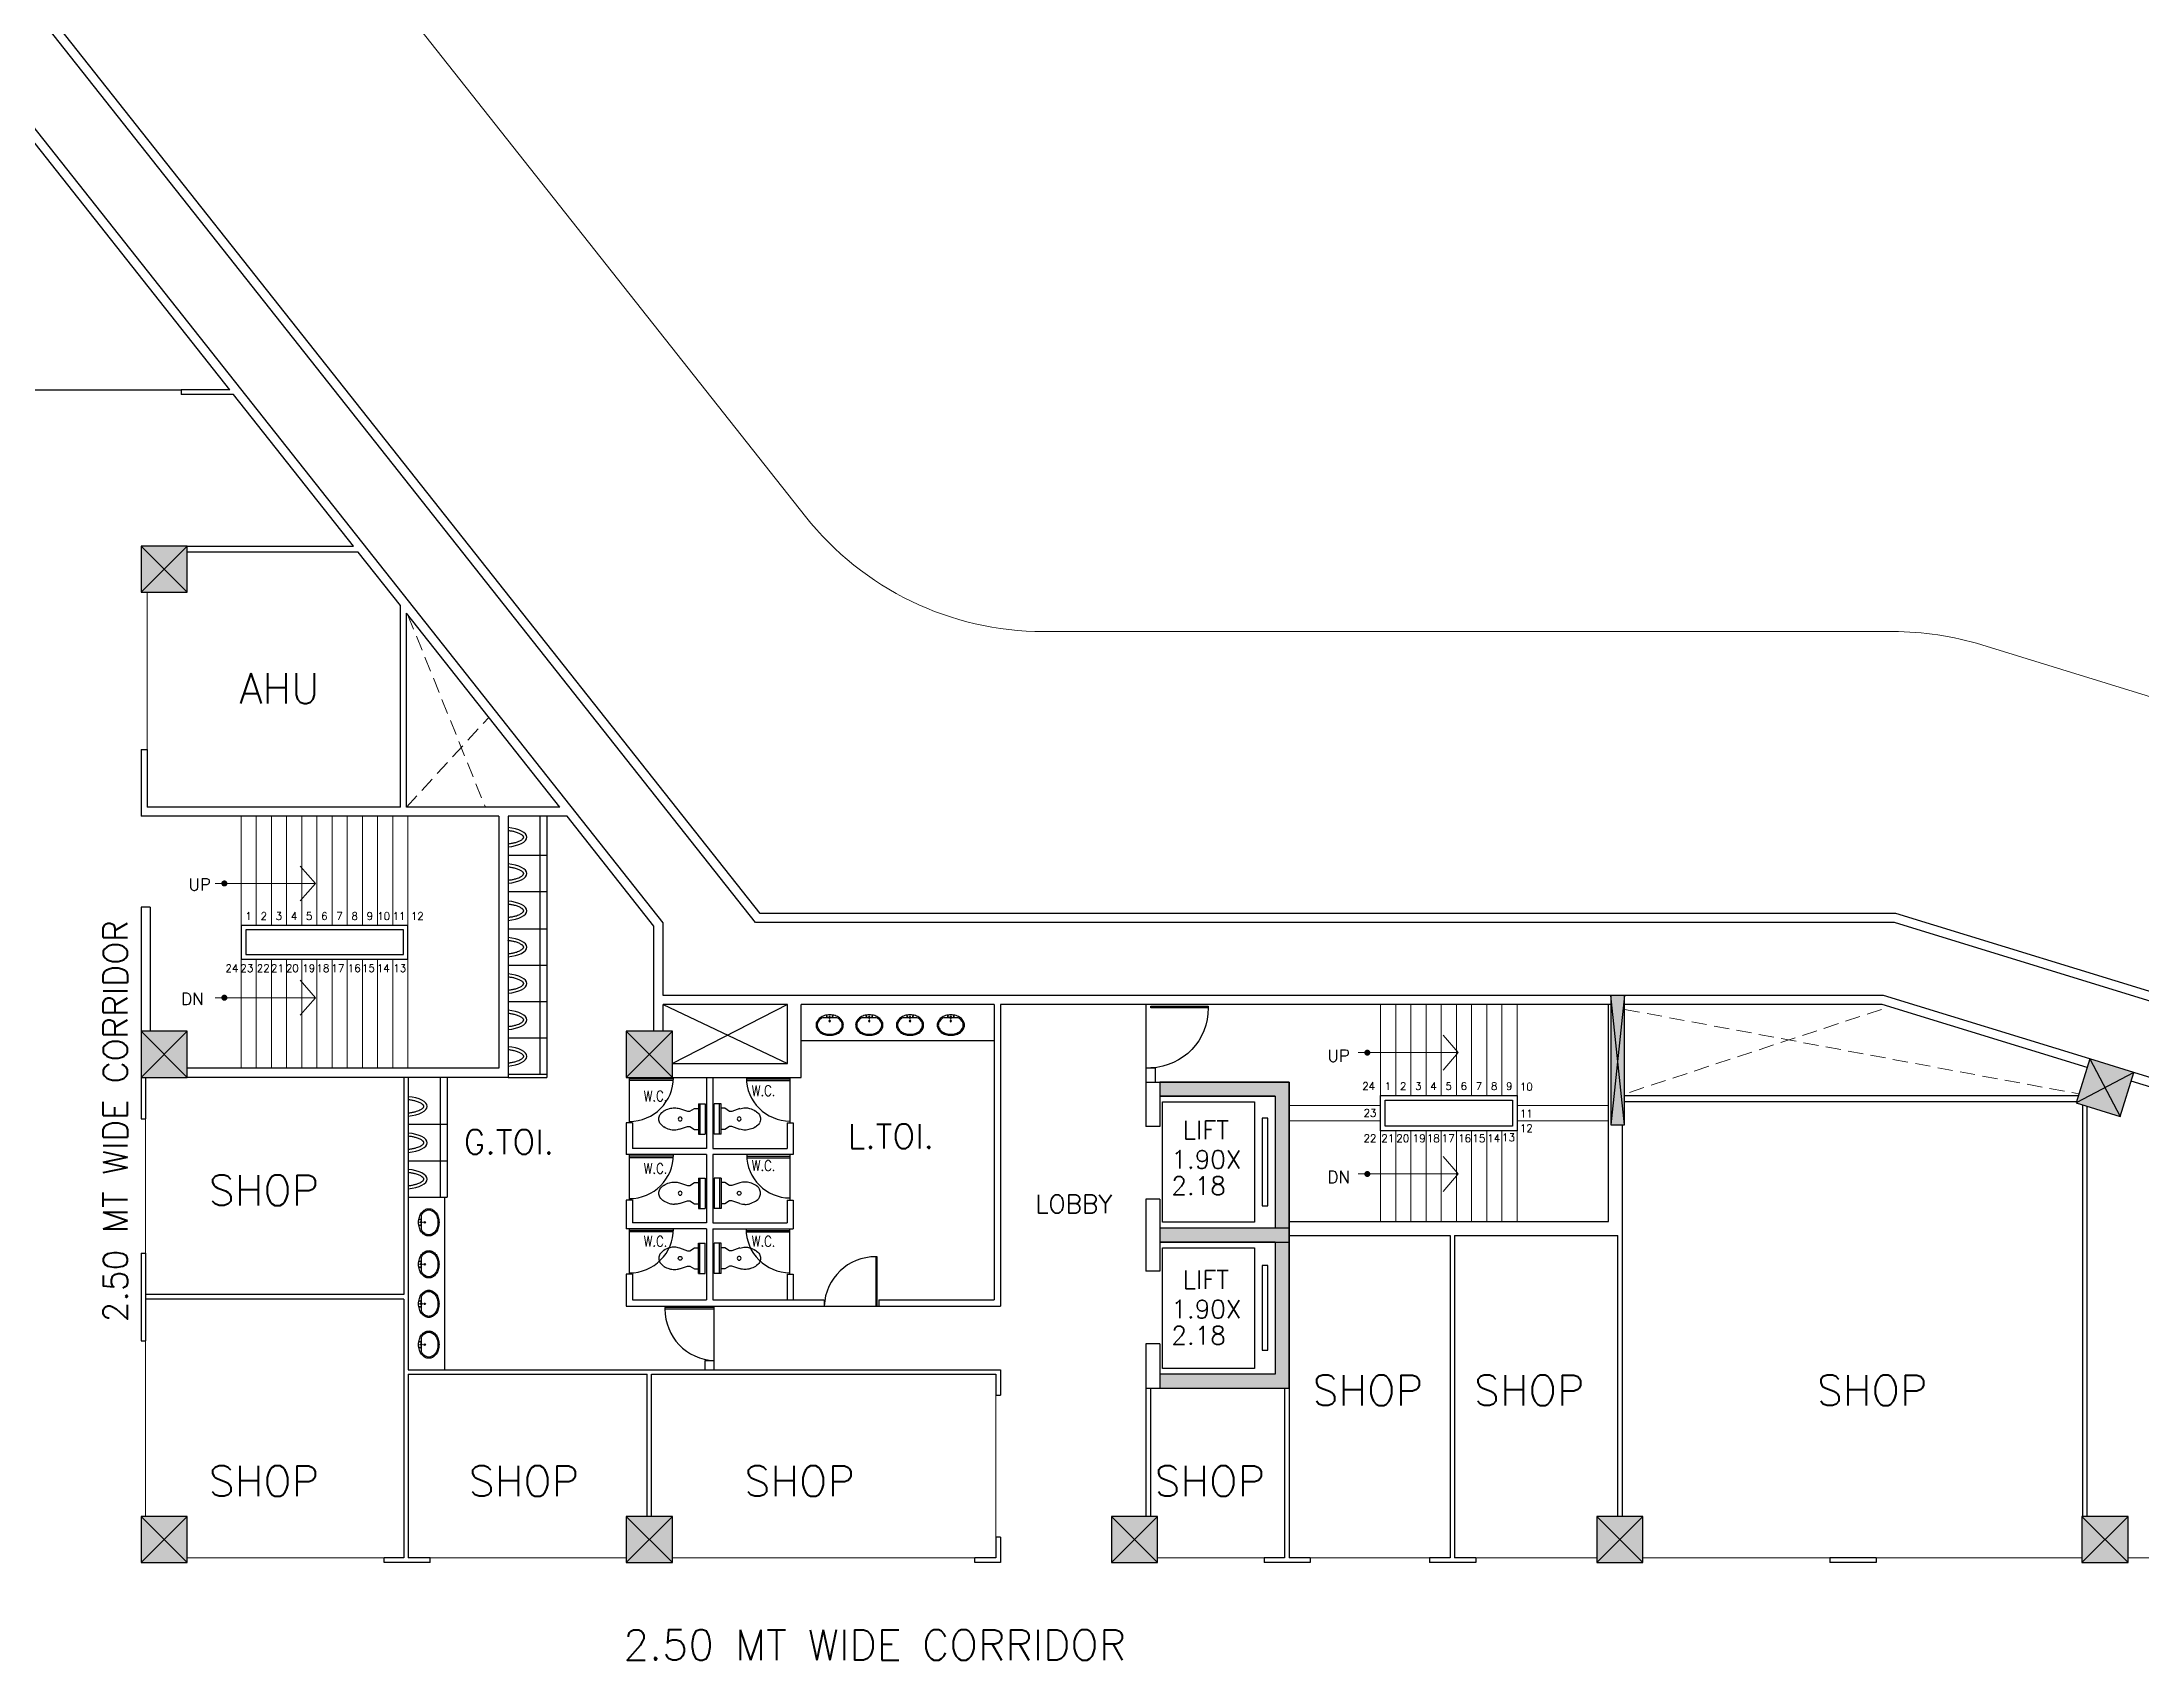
# Model space of a CAD drawing. Extents: x -14054 to 906348, y -36965 to 188562.
# Drawn here: x 231380 to 266002, y 99022 to 125700 of the extents above; entities that cross this region are included whole.
import ezdxf

# ---------------------------------------------------------------- set-up
doc = ezdxf.new("R2010")
doc.units = 0
doc.header["$LTSCALE"] = 1000
doc.header["$MEASUREMENT"] = 0
doc.linetypes.add('HIDDEN', pattern=[0.375, 0.25, -0.125])
doc.layers.get('0').update_dxf_attribs({"linetype": 'CONTINUOUS'})
for name, color, linetype in [('COL', 5, 'CONTINUOUS'), ('COL-TX', 6, 'CONTINUOUS'), ('DOOR', 6, 'CONTINUOUS'), ('FUR', 1, 'CONTINUOUS'), ('PLUMP', 7, 'CONTINUOUS'), ('SOLID', 252, 'CONTINUOUS')]:
    doc.layers.add(name, color=color, linetype=linetype)
for name, color, linetype, lineweight in [('HIDDEN', 7, 'HIDDEN', 15), ('STAIR', 4, 'CONTINUOUS', 15), ('TEXT', 3, 'CONTINUOUS', 15), ('WALL', 2, 'CONTINUOUS', 30), ('WIN', 6, 'CONTINUOUS', 9)]:
    doc.layers.add(name, color=color, linetype=linetype, lineweight=lineweight)
doc.styles.add('ROMAN', font='ROMANS')
doc.styles.add('ROMANS', font='ROMANS.shx', dxfattribs={"height": 350})

# ---------------------------------------------------------------- blocks, each defined once
blk = doc.blocks.new('ORISA')
for p, q in [((-129.6, -55), (-129.6, -75)), ((-125.1, -55), (-129.6, -55)), ((-126.1, -55), (-126.1, -75)), ((-125.1, -55), (-125.1, -75)), ((-122.6, -58), (-125.1, -58)), ((-119.5, -59.9), (-122.6, -58)), ((-117.9, -59.9), (-119.5, -59.9)), ((-112.7, -58.1), (-117.9, -59.9)), ((-125.1, -75), (-129.6, -75)), ((-122.6, -72), (-125.1, -72)), ((-119.5, -70), (-122.6, -72)), ((-117.9, -70), (-119.5, -70)), ((-112.7, -71.8), (-117.9, -70))]:
    blk.add_line(p, q)
blk.add_circle((-113.1, -65), 1.27)
for centre, radius, start, end in [((-109.3, -68.1), 10.5, 90.0145, 108.8498), ((-109.3, -68.1), 10.5, 71.1791, 90.0145), ((-109.4, -70.9), 13.2, 58.2306, 75.0518), ((-108.8, -68.9), 11.3, 36.0755, 55.3785), ((-108.8, -61), 11.3, 304.6504, 323.9534), ((-105, -65), 5.93, 0.0145, 26.7156), ((-105, -65), 5.93, 333.3133, 0.0145), ((-109.3, -61.8), 10.5, 251.1791, 270.0145), ((-108.8, -64.3), 8.05, 266.239, 288.8498), ((-109.9, -58.4), 14, 285.2592, 302.3683)]:
    blk.add_arc(centre, radius, start, end)
blk = doc.blocks.new('BASIN')
at = {"layer": 'FUR'}
for p, q in [((4.8, 0.1), (6.8, 0.4)), ((4.8, -0.3), (4.8, 0.1)), ((5.6, 6.3), (5.6, 0.2)), ((6.8, 0.4), (6.8, -0.6)), ((4.8, -0.3), (6.8, -0.6)), ((5.6, -0.4), (5.6, -6.5))]:
    blk.add_line(p, q, dxfattribs=at)
blk.add_lwpolyline([(-9.9, -0.1, -0.075445), (-9.2, 4.7, -0.085783), (-7.3, 8.4, -0.10607), (-4.2, 11.1, -0.126822), (-0.9, 11.9, -0.126822), (2.4, 11.1, -0.10607), (5.4, 8.4, -0.085783), (7.4, 4.7, -0.075445), (8.1, -0.1, -0.075445), (7.4, -4.8, -0.085783), (5.4, -8.6, -0.10607), (2.4, -11.2, -0.126822), (-0.9, -12.1, -0.126822), (-4.2, -11.2, -0.10607), (-7.3, -8.6, -0.085783), (-9.2, -4.8, -0.075445)], format="xyb", close=True, dxfattribs=at)
for points in [[(-8.9, -0.1, -0.075445), (-8.3, 4.4, -0.085783), (-6.5, 7.8, -0.10607), (-3.7, 10.2, -0.126822), (-0.9, 10.9, -0.126822), (1.9, 10.2, -0.10607), (4.6, 7.8, -0.038366), (5.6, 6.3, -0.075445)], [(5.6, -6.5, -0.038366), (4.6, -8, -0.10607), (1.9, -10.3, -0.126822), (-0.9, -11.1, -0.126822), (-3.7, -10.3, -0.10607), (-6.5, -8, -0.085783), (-8.3, -4.5, -0.075445), (-8.9, -0.1, -0.075445)]]:
    blk.add_lwpolyline(points, format="xyb", dxfattribs=at)
for centre, radius in [((2.7, -0.1), 0.65), ((6.9, 2.5), 0.399), ((6.9, 2.5), 0.332), ((6.9, -2.6), 0.399), ((6.9, -2.6), 0.348)]:
    blk.add_circle(centre, radius, dxfattribs=at)
blk = doc.blocks.new('*U46')
at = {"layer": 'SOLID'}
for points in [[(233012.76, 116629.38), (233772.76, 116629.38), (233772.76, 117389.38), (233012.76, 117389.38)], [(257242.76, 107844.89), (257472.76, 107844.89), (257472.76, 109979.89), (257242.76, 109979.89)], [(233012.76, 108629.38), (233772.76, 108629.38), (233772.76, 109389.38), (233012.76, 109389.38)], [(241012.76, 108629.38), (241772.76, 108629.38), (241772.76, 109389.38), (241012.76, 109389.38)], [(264917.79, 108207.57), (265644.17, 107984.02), (265867.72, 108710.4), (265141.34, 108933.95)], [(251939.76, 108549.89), (249809.76, 108549.89), (249809.76, 108319.89), (251709.76, 108319.89), (251709.76, 106142.39), (249809.76, 106142.39), (249809.76, 105912.39), (251939.76, 105912.39)], [(251939.76, 106142.39), (249809.76, 106142.39), (249809.76, 105912.39), (251709.76, 105912.39), (251709.76, 103734.89), (249809.76, 103734.89), (249809.76, 103504.89), (251939.76, 103504.89)], [(233012.76, 100629.38), (233772.76, 100629.38), (233772.76, 101389.38), (233012.76, 101389.38)], [(241012.76, 100629.38), (241772.76, 100629.38), (241772.76, 101389.38), (241012.76, 101389.38)], [(249012.76, 100629.38), (249772.76, 100629.38), (249772.76, 101389.38), (249012.76, 101389.38)], [(257012.76, 100629.38), (257772.76, 100629.38), (257772.76, 101389.38), (257012.76, 101389.38)], [(265012.76, 100629.38), (265772.76, 100629.38), (265772.76, 101389.38), (265012.76, 101389.38)]]:
    blk.add_hatch(color=256, dxfattribs=at).paths.add_polyline_path(points)
at = {"layer": 'COL', "color": 7}
for p, q in [((233772.76, 117389.38), (233012.76, 116629.38)), ((233012.76, 117389.38), (233772.76, 116629.38)), ((257472.76, 107844.89), (257242.76, 109979.89)), ((257472.76, 109979.89), (257242.76, 107844.89)), ((233772.76, 109389.38), (233012.76, 108629.38)), ((233012.76, 109389.38), (233772.76, 108629.38)), ((241772.76, 109389.38), (241012.76, 108629.38)), ((241012.76, 109389.38), (241772.76, 108629.38)), ((265141.34, 108933.95), (265644.17, 107984.02)), ((265867.72, 108710.4), (264917.79, 108207.57)), ((233772.76, 101389.38), (233012.76, 100629.38)), ((233012.76, 101389.38), (233772.76, 100629.38)), ((241772.76, 101389.38), (241012.76, 100629.38)), ((241012.76, 101389.38), (241772.76, 100629.38)), ((249772.76, 101389.38), (249012.76, 100629.38)), ((249012.76, 101389.38), (249772.76, 100629.38)), ((257772.76, 101389.38), (257012.76, 100629.38)), ((257012.76, 101389.38), (257772.76, 100629.38)), ((265772.76, 101389.38), (265012.76, 100629.38)), ((265012.76, 101389.38), (265772.76, 100629.38))]:
    blk.add_line(p, q, dxfattribs=at)
at = {"layer": 'COL'}
for points in [[(233012.76, 116629.38), (233772.76, 116629.38), (233772.76, 117389.38), (233012.76, 117389.38)], [(257242.76, 107844.89), (257472.76, 107844.89), (257472.76, 109979.89), (257242.76, 109979.89)], [(233012.76, 108629.38), (233772.76, 108629.38), (233772.76, 109389.38), (233012.76, 109389.38)], [(241012.76, 108629.38), (241772.76, 108629.38), (241772.76, 109389.38), (241012.76, 109389.38)], [(264917.79, 108207.57), (265644.17, 107984.02), (265867.72, 108710.4), (265141.34, 108933.95)], [(251939.76, 108549.89), (249809.76, 108549.89), (249809.76, 108319.89), (251709.76, 108319.89), (251709.76, 106142.39), (249809.76, 106142.39), (249809.76, 105912.39), (251939.76, 105912.39)], [(251939.76, 106142.39), (249809.76, 106142.39), (249809.76, 105912.39), (251709.76, 105912.39), (251709.76, 103734.89), (249809.76, 103734.89), (249809.76, 103504.89), (251939.76, 103504.89)], [(233012.76, 100629.38), (233772.76, 100629.38), (233772.76, 101389.38), (233012.76, 101389.38)], [(241012.76, 100629.38), (241772.76, 100629.38), (241772.76, 101389.38), (241012.76, 101389.38)], [(249012.76, 100629.38), (249772.76, 100629.38), (249772.76, 101389.38), (249012.76, 101389.38)], [(257012.76, 100629.38), (257772.76, 100629.38), (257772.76, 101389.38), (257012.76, 101389.38)], [(265012.76, 100629.38), (265772.76, 100629.38), (265772.76, 101389.38), (265012.76, 101389.38)]]:
    blk.add_lwpolyline(points, close=True, dxfattribs=at)
at = {"layer": 'COL-TX'}
for p, q in [((239592.58, 108679.38), (239592.58, 112934.38)), ((239704.73, 112934.38), (239704.73, 108679.38)), ((237947.58, 106654.88), (237947.58, 108629.38)), ((238059.73, 108629.38), (238059.73, 106654.88))]:
    blk.add_line(p, q, dxfattribs=at)
for centre in [(238967.9, 112588.18), (238967.9, 111988.18), (238967.9, 111375.45), (238967.9, 110775.45), (238967.9, 110175.45), (238967.9, 109575.45), (238967.9, 108975.45), (237322.9, 108150.95), (237322.9, 107550.95), (237322.9, 106950.95)]:
    blk.add_ellipse(centre, major_axis=(-405.29, 0), ratio=0.4052305, start_param=1.80705951, end_param=4.47612579, dxfattribs=at)
for points in [[(239062.76, 112480.27), (239072.48, 112481.28), (239082.08, 112482.43), (239111.61, 112486.51), (239131.02, 112489.95), (239167.88, 112498.02), (239185.33, 112502.64), (239214.9, 112511.98), (239227.43, 112516.54), (239250.37, 112526.12), (239260.78, 112531.14), (239277.11, 112540.18), (239283.51, 112544.17), (239294.76, 112552.05), (239299.6, 112555.93), (239306.87, 112562.57), (239309.58, 112565.38), (239314.04, 112570.63), (239315.8, 112573.06), (239318.26, 112577.02), (239319.1, 112578.63), (239320.36, 112581.49), (239320.79, 112582.73), (239321.37, 112584.94), (239321.53, 112585.89), (239321.7, 112587.68), (239321.7, 112588.52), (239321.56, 112590.3), (239321.41, 112591.25), (239320.86, 112593.41), (239320.45, 112594.64), (239319.24, 112597.45), (239318.43, 112599.04), (239316.27, 112602.57), (239314.93, 112604.51), (239311.6, 112608.67), (239309.63, 112610.89), (239305.01, 112615.54), (239302.37, 112617.97), (239296.41, 112622.93), (239293.09, 112625.48), (239283.66, 112632.11), (239277.06, 112636.23), (239262.3, 112644.37), (239254.15, 112648.39), (239236.46, 112656.18), (239226.92, 112659.94), (239206.62, 112667.1), (239195.86, 112670.49), (239167.93, 112678.32), (239150.15, 112682.49), (239112.9, 112689.63), (239093.43, 112692.6), (239069.88, 112695.33), (239066.33, 112695.72), (239062.76, 112696.09)], [(239062.76, 111880.27), (239072.48, 111881.28), (239082.08, 111882.43), (239111.61, 111886.51), (239131.02, 111889.95), (239167.88, 111898.02), (239185.33, 111902.64), (239214.9, 111911.98), (239227.43, 111916.54), (239250.37, 111926.12), (239260.78, 111931.14), (239277.11, 111940.18), (239283.51, 111944.17), (239294.76, 111952.05), (239299.6, 111955.93), (239306.87, 111962.57), (239309.58, 111965.38), (239314.04, 111970.63), (239315.8, 111973.06), (239318.26, 111977.02), (239319.1, 111978.63), (239320.36, 111981.49), (239320.79, 111982.73), (239321.37, 111984.94), (239321.53, 111985.89), (239321.7, 111987.68), (239321.7, 111988.52), (239321.56, 111990.3), (239321.41, 111991.25), (239320.86, 111993.41), (239320.45, 111994.64), (239319.24, 111997.45), (239318.43, 111999.04), (239316.27, 112002.57), (239314.93, 112004.51), (239311.6, 112008.67), (239309.63, 112010.89), (239305.01, 112015.54), (239302.37, 112017.97), (239296.41, 112022.93), (239293.09, 112025.48), (239283.66, 112032.11), (239277.06, 112036.23), (239262.3, 112044.37), (239254.15, 112048.39), (239236.46, 112056.18), (239226.92, 112059.94), (239206.62, 112067.1), (239195.86, 112070.49), (239167.93, 112078.32), (239150.15, 112082.49), (239112.9, 112089.63), (239093.43, 112092.6), (239069.88, 112095.33), (239066.33, 112095.72), (239062.76, 112096.09)], [(239062.76, 111267.54), (239072.48, 111268.55), (239082.08, 111269.71), (239111.61, 111273.78), (239131.02, 111277.22), (239167.88, 111285.29), (239185.33, 111289.91), (239214.9, 111299.25), (239227.43, 111303.81), (239250.37, 111313.39), (239260.78, 111318.41), (239277.11, 111327.45), (239283.51, 111331.44), (239294.76, 111339.32), (239299.6, 111343.2), (239306.87, 111349.84), (239309.58, 111352.66), (239314.04, 111357.91), (239315.8, 111360.33), (239318.26, 111364.29), (239319.1, 111365.9), (239320.36, 111368.76), (239320.79, 111370.01), (239321.37, 111372.21), (239321.53, 111373.16), (239321.7, 111374.96), (239321.7, 111375.8), (239321.56, 111377.57), (239321.41, 111378.52), (239320.86, 111380.69), (239320.45, 111381.91), (239319.24, 111384.73), (239318.43, 111386.31), (239316.27, 111389.84), (239314.93, 111391.78), (239311.6, 111395.94), (239309.63, 111398.17), (239305.01, 111402.81), (239302.37, 111405.24), (239296.41, 111410.2), (239293.09, 111412.75), (239283.66, 111419.38), (239277.06, 111423.5), (239262.3, 111431.64), (239254.15, 111435.66), (239236.46, 111443.45), (239226.92, 111447.21), (239206.62, 111454.37), (239195.86, 111457.76), (239167.93, 111465.59), (239150.15, 111469.76), (239112.9, 111476.9), (239093.43, 111479.88), (239069.88, 111482.6), (239066.33, 111482.99), (239062.76, 111483.36)], [(239062.76, 110667.54), (239072.48, 110668.55), (239082.08, 110669.71), (239111.61, 110673.78), (239131.02, 110677.22), (239167.88, 110685.29), (239185.33, 110689.91), (239214.9, 110699.25), (239227.43, 110703.81), (239250.37, 110713.39), (239260.78, 110718.41), (239277.11, 110727.45), (239283.51, 110731.44), (239294.76, 110739.32), (239299.6, 110743.2), (239306.87, 110749.84), (239309.58, 110752.66), (239314.04, 110757.91), (239315.8, 110760.33), (239318.26, 110764.29), (239319.1, 110765.9), (239320.36, 110768.76), (239320.79, 110770.01), (239321.37, 110772.21), (239321.53, 110773.16), (239321.7, 110774.96), (239321.7, 110775.8), (239321.56, 110777.57), (239321.41, 110778.52), (239320.86, 110780.69), (239320.45, 110781.91), (239319.24, 110784.73), (239318.43, 110786.31), (239316.27, 110789.84), (239314.93, 110791.78), (239311.6, 110795.94), (239309.63, 110798.17), (239305.01, 110802.81), (239302.37, 110805.24), (239296.41, 110810.2), (239293.09, 110812.75), (239283.66, 110819.38), (239277.06, 110823.5), (239262.3, 110831.64), (239254.15, 110835.66), (239236.46, 110843.45), (239226.92, 110847.21), (239206.62, 110854.37), (239195.86, 110857.76), (239167.93, 110865.59), (239150.15, 110869.76), (239112.9, 110876.9), (239093.43, 110879.88), (239069.88, 110882.6), (239066.33, 110882.99), (239062.76, 110883.36)], [(239062.76, 110067.54), (239072.48, 110068.55), (239082.08, 110069.71), (239111.61, 110073.78), (239131.02, 110077.22), (239167.88, 110085.29), (239185.33, 110089.91), (239214.9, 110099.25), (239227.43, 110103.81), (239250.37, 110113.39), (239260.78, 110118.41), (239277.11, 110127.45), (239283.51, 110131.44), (239294.76, 110139.32), (239299.6, 110143.2), (239306.87, 110149.84), (239309.58, 110152.66), (239314.04, 110157.91), (239315.8, 110160.33), (239318.26, 110164.29), (239319.1, 110165.9), (239320.36, 110168.76), (239320.79, 110170.01), (239321.37, 110172.21), (239321.53, 110173.16), (239321.7, 110174.96), (239321.7, 110175.8), (239321.56, 110177.57), (239321.41, 110178.52), (239320.86, 110180.69), (239320.45, 110181.91), (239319.24, 110184.73), (239318.43, 110186.31), (239316.27, 110189.84), (239314.93, 110191.78), (239311.6, 110195.94), (239309.63, 110198.17), (239305.01, 110202.81), (239302.37, 110205.24), (239296.41, 110210.2), (239293.09, 110212.75), (239283.66, 110219.38), (239277.06, 110223.5), (239262.3, 110231.64), (239254.15, 110235.66), (239236.46, 110243.45), (239226.92, 110247.21), (239206.62, 110254.37), (239195.86, 110257.76), (239167.93, 110265.59), (239150.15, 110269.76), (239112.9, 110276.9), (239093.43, 110279.88), (239069.88, 110282.6), (239066.33, 110282.99), (239062.76, 110283.36)], [(239062.76, 109467.54), (239072.48, 109468.55), (239082.08, 109469.71), (239111.61, 109473.78), (239131.02, 109477.22), (239167.88, 109485.29), (239185.33, 109489.91), (239214.9, 109499.25), (239227.43, 109503.81), (239250.37, 109513.39), (239260.78, 109518.41), (239277.11, 109527.45), (239283.51, 109531.44), (239294.76, 109539.32), (239299.6, 109543.2), (239306.87, 109549.84), (239309.58, 109552.66), (239314.04, 109557.91), (239315.8, 109560.33), (239318.26, 109564.29), (239319.1, 109565.9), (239320.36, 109568.76), (239320.79, 109570.01), (239321.37, 109572.21), (239321.53, 109573.16), (239321.7, 109574.96), (239321.7, 109575.8), (239321.56, 109577.57), (239321.41, 109578.52), (239320.86, 109580.69), (239320.45, 109581.91), (239319.24, 109584.73), (239318.43, 109586.31), (239316.27, 109589.84), (239314.93, 109591.78), (239311.6, 109595.94), (239309.63, 109598.17), (239305.01, 109602.81), (239302.37, 109605.24), (239296.41, 109610.2), (239293.09, 109612.75), (239283.66, 109619.38), (239277.06, 109623.5), (239262.3, 109631.64), (239254.15, 109635.66), (239236.46, 109643.45), (239226.92, 109647.21), (239206.62, 109654.37), (239195.86, 109657.76), (239167.93, 109665.59), (239150.15, 109669.76), (239112.9, 109676.9), (239093.43, 109679.88), (239069.88, 109682.6), (239066.33, 109682.99), (239062.76, 109683.36)], [(239062.76, 108867.54), (239072.48, 108868.55), (239082.08, 108869.71), (239111.61, 108873.78), (239131.02, 108877.22), (239167.88, 108885.29), (239185.33, 108889.91), (239214.9, 108899.25), (239227.43, 108903.81), (239250.37, 108913.39), (239260.78, 108918.41), (239277.11, 108927.45), (239283.51, 108931.44), (239294.76, 108939.32), (239299.6, 108943.2), (239306.87, 108949.84), (239309.58, 108952.66), (239314.04, 108957.91), (239315.8, 108960.33), (239318.26, 108964.29), (239319.1, 108965.9), (239320.36, 108968.76), (239320.79, 108970.01), (239321.37, 108972.21), (239321.53, 108973.16), (239321.7, 108974.96), (239321.7, 108975.8), (239321.56, 108977.57), (239321.41, 108978.52), (239320.86, 108980.69), (239320.45, 108981.91), (239319.24, 108984.73), (239318.43, 108986.31), (239316.27, 108989.84), (239314.93, 108991.78), (239311.6, 108995.94), (239309.63, 108998.17), (239305.01, 109002.81), (239302.37, 109005.24), (239296.41, 109010.2), (239293.09, 109012.75), (239283.66, 109019.38), (239277.06, 109023.5), (239262.3, 109031.64), (239254.15, 109035.66), (239236.46, 109043.45), (239226.92, 109047.21), (239206.62, 109054.37), (239195.86, 109057.76), (239167.93, 109065.59), (239150.15, 109069.76), (239112.9, 109076.9), (239093.43, 109079.88), (239069.88, 109082.6), (239066.33, 109082.99), (239062.76, 109083.36)], [(237417.76, 108043.04), (237427.48, 108044.05), (237437.08, 108045.21), (237466.61, 108049.28), (237486.02, 108052.72), (237522.88, 108060.79), (237540.33, 108065.41), (237569.9, 108074.75), (237582.43, 108079.31), (237605.37, 108088.89), (237615.78, 108093.91), (237632.11, 108102.95), (237638.51, 108106.94), (237649.76, 108114.82), (237654.6, 108118.7), (237661.87, 108125.34), (237664.58, 108128.16), (237669.04, 108133.4), (237670.8, 108135.83), (237673.26, 108139.79), (237674.1, 108141.4), (237675.36, 108144.26), (237675.79, 108145.5), (237676.37, 108147.71), (237676.53, 108148.66), (237676.7, 108150.45), (237676.7, 108151.29), (237676.56, 108153.07), (237676.41, 108154.02), (237675.86, 108156.19), (237675.45, 108157.41), (237674.24, 108160.23), (237673.43, 108161.81), (237671.27, 108165.34), (237669.93, 108167.28), (237666.6, 108171.44), (237664.63, 108173.67), (237660.01, 108178.31), (237657.37, 108180.74), (237651.41, 108185.7), (237648.09, 108188.25), (237638.66, 108194.88), (237632.06, 108199), (237617.3, 108207.14), (237609.15, 108211.16), (237591.46, 108218.95), (237581.92, 108222.71), (237561.62, 108229.87), (237550.86, 108233.26), (237522.93, 108241.09), (237505.15, 108245.26), (237467.9, 108252.4), (237448.43, 108255.37), (237424.88, 108258.1), (237421.33, 108258.49), (237417.76, 108258.86)], [(237417.76, 107443.04), (237427.48, 107444.05), (237437.08, 107445.21), (237466.61, 107449.28), (237486.02, 107452.72), (237522.88, 107460.79), (237540.33, 107465.41), (237569.9, 107474.75), (237582.43, 107479.31), (237605.37, 107488.89), (237615.78, 107493.91), (237632.11, 107502.95), (237638.51, 107506.94), (237649.76, 107514.82), (237654.6, 107518.7), (237661.87, 107525.34), (237664.58, 107528.16), (237669.04, 107533.4), (237670.8, 107535.83), (237673.26, 107539.79), (237674.1, 107541.4), (237675.36, 107544.26), (237675.79, 107545.5), (237676.37, 107547.71), (237676.53, 107548.66), (237676.7, 107550.45), (237676.7, 107551.29), (237676.56, 107553.07), (237676.41, 107554.02), (237675.86, 107556.19), (237675.45, 107557.41), (237674.24, 107560.23), (237673.43, 107561.81), (237671.27, 107565.34), (237669.93, 107567.28), (237666.6, 107571.44), (237664.63, 107573.67), (237660.01, 107578.31), (237657.37, 107580.74), (237651.41, 107585.7), (237648.09, 107588.25), (237638.66, 107594.88), (237632.06, 107599), (237617.3, 107607.14), (237609.15, 107611.16), (237591.46, 107618.95), (237581.92, 107622.71), (237561.62, 107629.87), (237550.86, 107633.26), (237522.93, 107641.09), (237505.15, 107645.26), (237467.9, 107652.4), (237448.43, 107655.37), (237424.88, 107658.1), (237421.33, 107658.49), (237417.76, 107658.86)], [(237417.76, 106843.04), (237427.48, 106844.05), (237437.08, 106845.21), (237466.61, 106849.28), (237486.02, 106852.72), (237522.88, 106860.79), (237540.33, 106865.41), (237569.9, 106874.75), (237582.43, 106879.31), (237605.37, 106888.89), (237615.78, 106893.91), (237632.11, 106902.95), (237638.51, 106906.94), (237649.76, 106914.82), (237654.6, 106918.7), (237661.87, 106925.34), (237664.58, 106928.16), (237669.04, 106933.4), (237670.8, 106935.83), (237673.26, 106939.79), (237674.1, 106941.4), (237675.36, 106944.26), (237675.79, 106945.5), (237676.37, 106947.71), (237676.53, 106948.66), (237676.7, 106950.45), (237676.7, 106951.29), (237676.56, 106953.07), (237676.41, 106954.02), (237675.86, 106956.19), (237675.45, 106957.41), (237674.24, 106960.23), (237673.43, 106961.81), (237671.27, 106965.34), (237669.93, 106967.28), (237666.6, 106971.44), (237664.63, 106973.67), (237660.01, 106978.31), (237657.37, 106980.74), (237651.41, 106985.7), (237648.09, 106988.25), (237638.66, 106994.88), (237632.06, 106999), (237617.3, 107007.14), (237609.15, 107011.16), (237591.46, 107018.95), (237581.92, 107022.71), (237561.62, 107029.87), (237550.86, 107033.26), (237522.93, 107041.09), (237505.15, 107045.26), (237467.9, 107052.4), (237448.43, 107055.37), (237424.88, 107058.1), (237421.33, 107058.49), (237417.76, 107058.86)]]:
    blk.add_open_spline(points, degree=3, knots=[1.82051978, 1.82051978, 1.82051978, 1.82051978, 1.89911967, 1.89911967, 2.06591067, 2.06591067, 2.23270168, 2.23270168, 2.37119035, 2.37119035, 2.50967902, 2.50967902, 2.61696195, 2.61696195, 2.72424488, 2.72424488, 2.80940476, 2.80940476, 2.89456465, 2.89456465, 2.96453959, 2.96453959, 3.03451453, 3.03451453, 3.10448947, 3.10448947, 3.17446442, 3.17446442, 3.24443936, 3.24443936, 3.3144143, 3.3144143, 3.38438925, 3.38438925, 3.45436419, 3.45436419, 3.52433913, 3.52433913, 3.59431408, 3.59431408, 3.66428902, 3.66428902, 3.7750122, 3.7750122, 3.88573538, 3.88573538, 3.99645855, 3.99645855, 4.10718173, 4.10718173, 4.27049374, 4.27049374, 4.43380575, 4.43380575, 4.46266553, 4.46266553, 4.46266553, 4.46266553], dxfattribs=at)
at = {"layer": 'DOOR'}
for p, q in [((230975.73, 119964.38), (233675.73, 119964.38)), ((249579.76, 109829.89), (249579.76, 108784.89))]:
    blk.add_line(p, q, dxfattribs=at)
at = {"layer": 'DOOR', "linetype": 'Continuous'}
for p, q in [((241064.71, 107876.94), (241064.72, 108629.38)), ((241791.2, 108603.42), (241064.71, 108603.44)), ((241790.74, 108577.48), (241064.71, 108577.49)), ((242992.16, 108603.64), (243713.03, 108603.65)), ((242992.62, 108577.9), (243713.03, 108577.91)), ((243713.04, 107882.78), (243713.03, 108629.4)), ((241064.71, 106603.33), (241064.72, 107355.77)), ((241791.2, 107329.82), (241064.71, 107329.83)), ((242997.71, 107330.25), (243712.01, 107330.26)), ((243712.01, 106615.96), (243712.01, 107355.77)), ((241790.74, 107303.87), (241064.71, 107303.88)), ((242998.17, 107304.74), (243712.01, 107304.75)), ((241064.77, 105378.8), (241064.78, 106132.15)), ((241792.15, 106106.16), (241064.78, 106106.17)), ((241791.69, 106080.19), (241064.78, 106080.2)), ((242986.91, 106106.27), (243711.29, 106106.28)), ((242987.37, 106080.4), (243711.29, 106080.41)), ((243711.29, 105381.9), (243711.29, 106132.15)), ((242462.93, 103958.55), (242462.94, 104858.55)), ((244275.91, 104858.49), (245175.91, 104858.48))]:
    blk.add_line(p, q, dxfattribs=at)
at = {"layer": 'DOOR'}
for points in [[(250607.53, 109774.33), (249663.09, 109774.33), (249663.09, 109802.11), (250607.53, 109802.11), (250607.53, 109774.33, -0.40446567), (249663.09, 108784.89, -0.4142838)], [(245127.64, 105671.48), (245127.64, 104858.49), (245151.55, 104858.49), (245151.55, 105671.48), (245127.64, 105671.48, 0.40446567), (244275.91, 104858.49, 0.4142838)], [(241649.94, 104810.27), (242462.93, 104810.27), (242462.93, 104834.18), (241649.94, 104834.18), (241649.94, 104810.27, 0.40446567), (242462.93, 103958.55, 0.4142838)]]:
    blk.add_lwpolyline(points, format="xyb", dxfattribs=at)
at = {"layer": 'DOOR', "linetype": 'Continuous'}
for centre, radius, start, end in [((241064.72, 108629.38), 726.49, 269.999524, 359.999206), ((243713.03, 108629.4), 720.87, 180.000794, 270.000476), ((241064.72, 107355.77), 726.49, 269.999524, 359.999206), ((243712.01, 107355.77), 714.3, 180.000794, 270.000476), ((241064.78, 106132.15), 727.38, 269.999524, 359.999206), ((243711.29, 106132.15), 724.38, 180.000794, 270.000476)]:
    blk.add_arc(centre, radius, start, end, dxfattribs=at)
at = {"layer": 'HIDDEN'}
for p, q in [((237412.76, 116251.81), (238689.45, 113084.38)), ((237387.76, 113084.38), (238746.89, 114564.78)), ((257472.76, 109749.89), (264963.65, 108354.89)), ((261708.17, 109749.89), (257472.76, 108354.89))]:
    blk.add_line(p, q, dxfattribs=at)
at = {"layer": 'STAIR'}
for p, q in [((234662.76, 112934.38), (234662.76, 111134.38)), ((234912.76, 112934.38), (234912.76, 111134.38)), ((235162.76, 112934.38), (235162.76, 111134.38)), ((235412.76, 112934.38), (235412.76, 111134.38)), ((235662.76, 112934.38), (235662.76, 111134.38)), ((235912.76, 112934.38), (235912.76, 111134.38)), ((236162.76, 112934.38), (236162.76, 111134.38)), ((236412.76, 112934.38), (236412.76, 111134.38)), ((236662.76, 112934.38), (236662.76, 111134.38)), ((236912.76, 112934.38), (236912.76, 111134.38)), ((237162.76, 112934.38), (237162.76, 111134.38)), ((237412.76, 112934.38), (237412.76, 111134.38)), ((234662.76, 110579.38), (234662.76, 108779.38)), ((234912.76, 110579.38), (234912.76, 108779.38)), ((235162.76, 110579.38), (235162.76, 108779.38)), ((235412.76, 110579.38), (235412.76, 108779.38)), ((235662.76, 110579.38), (235662.76, 108779.38)), ((235912.76, 110579.38), (235912.76, 108779.38)), ((236162.76, 110579.38), (236162.76, 108779.38)), ((236412.76, 110579.38), (236412.76, 108779.38)), ((236662.76, 110579.38), (236662.76, 108779.38)), ((236912.76, 110579.38), (236912.76, 108779.38)), ((237162.76, 110579.38), (237162.76, 108779.38)), ((237412.76, 110579.38), (237412.76, 108779.38)), ((253448.26, 108329.89), (253448.26, 109829.89)), ((253698.26, 108329.89), (253698.26, 109829.89)), ((253948.26, 108329.89), (253948.26, 109829.89)), ((254198.26, 108329.89), (254198.26, 109829.89)), ((254448.26, 108329.89), (254448.26, 109829.89)), ((254698.26, 108329.89), (254698.26, 109829.89)), ((254948.26, 108329.89), (254948.26, 109829.89)), ((255198.26, 108329.89), (255198.26, 109829.89)), ((255448.26, 108329.89), (255448.26, 109829.89)), ((255698.26, 108329.89), (255698.26, 109829.89)), ((251939.76, 108164.89), (253448.26, 108164.89)), ((255698.26, 108164.89), (257206.76, 108164.89)), ((251939.76, 107914.89), (253448.26, 107914.89)), ((253448.26, 107749.89), (253448.26, 106249.89)), ((253698.26, 107749.89), (253698.26, 106249.89)), ((253948.26, 107749.89), (253948.26, 106249.89)), ((254198.26, 107749.89), (254198.26, 106249.89)), ((254448.26, 107749.89), (254448.26, 106249.89)), ((254698.26, 107749.89), (254698.26, 106249.89)), ((254948.26, 107749.89), (254948.26, 106249.89)), ((255198.26, 107749.89), (255198.26, 106249.89)), ((255448.26, 107749.89), (255448.26, 106249.89)), ((255698.26, 107914.89), (257206.76, 107914.89)), ((255698.26, 107749.89), (255698.26, 106249.89))]:
    blk.add_line(p, q, dxfattribs=at)
at = {"layer": 'STAIR', "linetype": 'Continuous'}
for p, q in [((235886.22, 111825.91), (234236.22, 111825.91)), ((235886.22, 109942.05), (234236.22, 109942.05)), ((254730.3, 109036.21), (253080.3, 109036.21)), ((254730.3, 107036.21), (253080.3, 107036.21))]:
    blk.add_line(p, q, dxfattribs=at)
at = {"layer": 'STAIR', "linetype": 'Continuous', "const_width": 50}
for points in [[(234361.22, 111825.91, 1), (234411.22, 111825.91, 1)], [(234361.22, 109942.05, 1), (234411.22, 109942.05, 1)], [(253205.3, 109036.21, 1), (253255.3, 109036.21, 1)], [(253205.3, 107036.21, 1), (253255.3, 107036.21, 1)]]:
    blk.add_lwpolyline(points, format="xyb", close=True, dxfattribs=at)
at = {"layer": 'STAIR', "linetype": 'Continuous'}
for points in [[(235636.22, 111538.23), (235886.22, 111825.91), (235636.22, 112113.59)], [(235636.22, 109654.37), (235886.22, 109942.05), (235636.22, 110229.73)], [(254480.3, 108748.53), (254730.3, 109036.21), (254480.3, 109323.89)], [(254480.3, 106748.53), (254730.3, 107036.21), (254480.3, 107323.89)]]:
    blk.add_lwpolyline(points, dxfattribs=at)
at = {"layer": 'TEXT', "color": 3, "ltscale": 140}
for p, q in [((243967.1, 117878.41), (235174.97, 128996.15)), ((261893.16, 115979.89), (247888.95, 115979.89)), ((275943.47, 111887.22), (263363.87, 115758.69))]:
    blk.add_line(p, q, dxfattribs=at)
for centre, start, end in [((247888.95, 120979.89), 218.33767, 270), ((261893.16, 110979.89), 72.893839, 90)]:
    blk.add_arc(centre, 5000, start, end, dxfattribs=at)
at = {"layer": 'WALL'}
for p, q in [((243144.86, 111181.01), (225339.94, 133695.5)), ((243217.48, 111331.01), (225412.55, 133845.5)), ((234476.78, 119964.38), (233675.73, 119964.38)), ((233675.73, 119964.38), (233675.73, 119889.38)), ((234536.09, 119889.38), (233675.73, 119889.38)), ((233772.76, 117389.38), (236513.14, 117389.38)), ((236592.22, 117289.38), (233772.76, 117289.38)), ((237287.76, 113084.38), (237287.76, 116409.87)), ((237387.76, 113084.38), (237387.76, 116283.42)), ((233012.76, 114036.88), (233112.76, 114036.88)), ((233012.76, 114036.88), (233012.76, 112934.38)), ((233112.76, 114036.88), (233112.76, 113084.38)), ((238912.76, 112934.38), (233012.76, 112934.38)), ((237287.76, 113084.38), (233112.76, 113084.38)), ((239917.62, 113084.38), (237387.76, 113084.38)), ((238912.76, 112934.38), (238912.76, 108779.38)), ((240036.25, 112934.38), (239062.76, 112934.38)), ((239062.76, 112934.38), (239062.76, 108629.38)), ((239062.76, 112292.11), (239704.73, 112292.11)), ((239062.76, 111692.11), (239704.73, 111692.11)), ((233162.76, 111434.38), (233012.76, 111434.38)), ((233012.76, 111434.38), (233012.76, 109389.38)), ((233162.76, 111434.38), (233162.76, 109389.38)), ((261923.23, 111181.01), (243144.86, 111181.01)), ((261945.79, 111331.01), (243217.48, 111331.01)), ((271697.76, 108172.82), (261923.23, 111181.01)), ((271847.76, 108283.6), (261945.79, 111331.01)), ((239062.76, 111079.38), (239704.73, 111079.38)), ((233162.76, 110729.38), (233162.76, 109389.38)), ((239062.76, 110479.38), (239704.73, 110479.38)), ((239062.76, 109879.38), (239704.73, 109879.38)), ((239062.76, 109879.38), (239704.73, 109879.38)), ((243668.46, 108859.38), (243668.46, 109829.89)), ((243898.46, 108629.38), (243898.46, 109829.89)), ((257206.76, 106249.89), (257206.76, 109829.89)), ((239062.76, 109279.38), (239704.73, 109279.38)), ((247079.76, 109229.89), (243898.46, 109229.89)), ((238912.76, 108779.38), (233772.76, 108779.38)), ((241772.76, 108859.38), (243668.46, 108859.38)), ((233012.76, 108629.38), (233012.76, 107944.38)), ((233087.76, 108629.38), (233087.76, 107944.38)), ((239062.76, 108629.38), (233772.76, 108629.38)), ((237342.76, 108629.38), (237342.76, 105046.88)), ((237417.76, 108629.38), (237417.76, 103808.45)), ((239062.76, 108679.38), (239704.73, 108679.38)), ((239062.76, 108629.38), (239704.73, 108629.38)), ((239704.73, 108679.38), (239704.73, 108629.38)), ((241772.76, 108629.38), (243898.46, 108629.38)), ((242337.93, 108629.38), (242337.93, 107455.81)), ((242437.93, 108629.38), (242437.93, 107455.81)), ((251939.76, 108549.89), (251939.76, 103504.89)), ((265025.26, 101389.38), (265025.26, 108174.49)), ((265100.26, 101389.38), (265100.26, 108151.41)), ((233012.76, 107944.38), (233087.76, 107944.38)), ((237417.76, 107854.88), (238059.73, 107854.88)), ((241012.76, 107878.99), (241012.76, 107355.79)), ((241112.77, 107878.98), (241112.77, 107455.79)), ((243663.07, 107878.98), (243663.07, 107455.79)), ((243763.08, 107878.99), (243763.08, 107355.83)), ((257436.76, 101389.38), (257436.76, 107844.89)), ((241012.77, 107455.78), (241012.77, 107355.77)), ((242337.93, 107355.81), (242337.93, 106232.18)), ((242437.93, 107355.79), (242437.93, 106232.14)), ((243763.08, 107455.78), (243763.08, 107355.77)), ((237417.76, 107254.88), (238059.73, 107254.88)), ((237417.76, 106654.88), (238059.73, 106654.88)), ((238017.76, 106654.88), (238017.76, 103808.45)), ((241012.77, 106606.36), (241012.77, 106207.14)), ((241112.78, 106606.36), (241112.78, 106232.15)), ((243663.07, 106606.36), (243663.07, 106232.16)), ((243763.08, 106606.36), (243763.08, 106207.14)), ((241012.77, 106232.16), (241012.77, 106132.15)), ((242337.93, 106132.16), (242337.93, 104958.54)), ((242437.93, 106132.16), (242437.93, 104958.54)), ((243763.08, 106232.16), (243763.08, 106132.15)), ((254593.76, 106019.89), (254593.76, 100704.38)), ((254668.76, 106019.89), (254668.76, 100704.38)), ((257361.76, 101389.38), (257361.76, 106019.89)), ((233012.76, 105731.88), (233087.76, 105731.88)), ((233012.76, 105731.88), (233012.76, 104286.88)), ((233087.76, 105731.88), (233087.76, 104286.88)), ((241012.77, 105381.74), (241012.77, 104858.53)), ((241112.78, 105381.74), (241112.78, 104958.53)), ((243663.07, 105382.15), (243663.07, 104958.52)), ((243763.08, 105382.15), (243763.08, 104958.52)), ((237342.76, 105046.88), (233087.76, 105046.88)), ((237342.76, 104971.88), (233087.76, 104971.88)), ((237342.76, 104971.88), (237342.76, 100704.38)), ((244275.91, 104958.47), (244275.91, 104858.49)), ((245175.91, 104958.47), (245175.91, 104858.48)), ((233012.76, 104286.88), (233087.76, 104286.88)), ((242312.93, 103808.47), (242312.93, 103958.55)), ((242462.93, 103808.47), (242462.93, 103958.55)), ((237417.76, 103808.45), (247179.76, 103808.45)), ((237417.76, 103733.45), (241355.26, 103733.45)), ((237417.76, 103733.45), (237417.76, 100704.38)), ((241355.26, 101389.38), (241355.26, 103733.45)), ((241430.26, 101389.38), (241430.26, 103733.45)), ((241430.26, 103733.45), (247104.76, 103733.45)), ((247104.76, 103390.45), (247179.76, 103390.45)), ((249579.76, 103504.89), (249579.76, 103504.89)), ((249579.76, 103504.89), (249579.76, 101389.38)), ((249654.76, 103504.89), (249654.76, 101389.38)), ((251864.76, 103504.89), (251864.76, 100704.38)), ((251939.76, 103504.89), (251939.76, 100704.38)), ((247179.76, 101047.38), (247104.76, 101047.38)), ((237020.26, 100629.38), (237020.26, 100704.38)), ((237342.76, 100704.38), (237020.26, 100704.38)), ((237780.26, 100629.38), (237020.26, 100629.38)), ((237780.26, 100704.38), (237417.76, 100704.38)), ((237780.26, 100629.38), (237780.26, 100704.38)), ((247104.76, 100704.38), (246761.76, 100704.38)), ((246761.76, 100629.38), (246761.76, 100704.38)), ((247179.76, 100629.38), (246761.76, 100629.38)), ((251528.26, 100704.38), (251528.26, 100629.38)), ((251864.76, 100704.38), (251528.26, 100704.38)), ((252288.26, 100629.38), (251528.26, 100629.38)), ((252288.26, 100704.38), (251939.76, 100704.38)), ((252288.26, 100704.38), (252288.26, 100629.38)), ((254257.26, 100704.38), (254257.26, 100629.38)), ((254593.76, 100704.38), (254257.26, 100704.38)), ((255017.26, 100629.38), (254257.26, 100629.38)), ((255017.26, 100704.38), (254668.76, 100704.38)), ((255017.26, 100704.38), (255017.26, 100629.38)), ((260857.26, 100704.38), (260857.26, 100629.38)), ((261617.26, 100704.38), (260857.26, 100704.38)), ((261617.26, 100629.38), (260857.26, 100629.38)), ((261617.26, 100704.38), (261617.26, 100629.38))]:
    blk.add_line(p, q, dxfattribs=at)
at = {"layer": 'WALL', "color": 2, "ltscale": 140}
for p, q in [((241618.43, 111175.52), (230468.76, 125274.38)), ((234476.78, 119964.38), (230468.76, 125032.56)), ((236513.14, 117389.38), (234536.09, 119889.38)), ((237287.76, 116409.87), (236592.22, 117289.38)), ((239917.62, 113084.38), (237387.76, 116283.42)), ((241468.43, 111123.37), (240036.25, 112934.38)), ((241618.43, 109979.89), (241618.43, 111175.52)), ((241468.43, 109389.38), (241468.43, 111123.37)), ((261742.76, 109979.89), (241618.43, 109979.89)), ((241618.43, 109389.38), (241618.43, 109829.89)), ((243668.46, 109829.89), (241618.43, 109829.89)), ((243668.46, 109829.89), (241618.43, 109829.89)), ((247079.76, 109829.89), (243898.46, 109829.89)), ((257242.76, 109829.89), (247179.76, 109829.89)), ((261720.2, 109829.89), (257472.76, 109829.89)), ((265097.22, 108790.58), (261720.2, 109829.89)), ((265141.34, 108933.95), (261742.76, 109979.89)), ((249729.76, 108779.89), (249579.76, 108779.89)), ((271388.08, 106854.52), (265823.6, 108567.03)), ((271432.21, 106997.88), (265867.72, 108710.4))]:
    blk.add_line(p, q, dxfattribs=at)
at = {"layer": 'WALL', "color": 7}
for p, q in [((241618.43, 109829.89), (243668.46, 108859.38)), ((243668.46, 109829.89), (241772.76, 108859.38))]:
    blk.add_line(p, q, dxfattribs=at)
at = {"layer": 'WALL', "linetype": 'Continuous'}
for p, q in [((247079.76, 109829.89), (247079.76, 104958.45)), ((247179.76, 109829.89), (247179.76, 104858.45)), ((249579.76, 108779.89), (249579.76, 107819.89)), ((249729.76, 108779.89), (249729.76, 108549.89)), ((249579.76, 108549.89), (251939.76, 108549.89)), ((249809.76, 108549.89), (249809.76, 107819.89)), ((251709.76, 108319.89), (249809.76, 108319.89)), ((251709.76, 108319.89), (251709.76, 106142.39)), ((257472.76, 108329.89), (264955.44, 108329.89)), ((257472.76, 108229.89), (264924.66, 108229.89)), ((241112.77, 107878.98), (241012.76, 107878.99)), ((243663.07, 107878.98), (243763.08, 107878.99)), ((249809.76, 107819.89), (249579.76, 107819.89)), ((242337.93, 107355.81), (241012.76, 107355.79)), ((242337.79, 107455.81), (241112.77, 107455.79)), ((243763.08, 107355.83), (242437.93, 107355.81)), ((242438.06, 107455.81), (243663.07, 107455.79)), ((241112.78, 106606.36), (241012.77, 106606.36)), ((243663.07, 106606.36), (243763.08, 106606.36)), ((249809.76, 106619.89), (249579.76, 106619.89)), ((249579.76, 106619.89), (249579.76, 105889.89)), ((249809.76, 106619.89), (249809.76, 105912.39)), ((242337.93, 106132.16), (241012.78, 106132.15)), ((242337.79, 106232.18), (241112.78, 106232.16)), ((242437.93, 106132.16), (243763.07, 106132.15)), ((242438.07, 106232.14), (243663.07, 106232.16)), ((249579.76, 106119.89), (249579.76, 105434.89)), ((249809.76, 106142.39), (249809.76, 105434.89)), ((251709.76, 106142.39), (249809.76, 106142.39)), ((251939.76, 106249.89), (257206.76, 106249.89)), ((251939.76, 106019.89), (254593.76, 106019.89)), ((254668.76, 106019.89), (257361.76, 106019.89)), ((251709.76, 105912.39), (249809.76, 105912.39)), ((251709.76, 105912.39), (251709.76, 103734.89)), ((241112.78, 105381.74), (241012.77, 105381.74)), ((243663.07, 105382.15), (243763.08, 105382.15)), ((249809.76, 105434.89), (249579.76, 105434.89)), ((241112.78, 104958.53), (242337.93, 104958.51)), ((242437.93, 104958.51), (244275.91, 104958.49)), ((245175.91, 104958.47), (247079.76, 104958.45)), ((241012.77, 104858.53), (244275.91, 104858.49)), ((245175.91, 104858.48), (247179.75, 104858.45)), ((249809.76, 104234.89), (249579.76, 104234.89)), ((249579.76, 104234.89), (249579.76, 103504.89)), ((249809.76, 104234.89), (249809.76, 103504.89)), ((242312.93, 103958.55), (242462.93, 103958.55)), ((247104.76, 103733.45), (247104.76, 103390.45)), ((247179.76, 103808.45), (247179.76, 103390.45)), ((251709.76, 103734.89), (249809.76, 103734.89)), ((249579.76, 103504.89), (251939.76, 103504.89)), ((247104.76, 101047.38), (247104.76, 100704.38)), ((247179.76, 101047.38), (247179.76, 100629.38))]:
    blk.add_line(p, q, dxfattribs=at)
at = {"layer": 'WALL'}
for points in [[(234662.76, 111134.38), (234662.76, 110579.38), (237412.76, 110579.38), (237412.76, 111134.38)], [(234737.76, 111059.38), (234737.76, 110654.38), (237337.76, 110654.38), (237337.76, 111059.38)]]:
    blk.add_lwpolyline(points, close=True, dxfattribs=at)
at = {"layer": 'WALL', "linetype": 'Continuous'}
for points in [[(249853.2, 108223.46), (251369.55, 108223.46), (251369.55, 106238.95), (249853.2, 106238.95)], [(253448.26, 107749.89), (253448.26, 108329.89), (255698.26, 108329.89), (255698.26, 107749.89)], [(253523.26, 107824.89), (253523.26, 108254.89), (255623.26, 108254.89), (255623.26, 107824.89)], [(251498.51, 106513.53), (251587.44, 106513.53), (251587.44, 107957.08), (251498.51, 107957.08)], [(249853.2, 105815.96), (251369.55, 105815.96), (251369.55, 103831.45), (249853.2, 103831.45)], [(251498.51, 104128.53), (251587.44, 104128.53), (251587.44, 105527.08), (251498.51, 105527.08)]]:
    blk.add_lwpolyline(points, close=True, dxfattribs=at)
at = {"layer": 'WIN'}
for p, q in [((233112.76, 116629.38), (233112.76, 114036.88)), ((233087.76, 107944.38), (233087.76, 105731.88)), ((233087.76, 104286.88), (233087.76, 101389.38)), ((247104.76, 101047.38), (247104.76, 103390.45)), ((233772.76, 100704.38), (237020.26, 100704.38)), ((237780.26, 100704.38), (241012.76, 100704.38)), ((241772.76, 100704.38), (246761.76, 100704.38)), ((249772.76, 100704.38), (251528.26, 100704.38)), ((252288.26, 100704.38), (254257.26, 100704.38)), ((255017.26, 100704.38), (257012.76, 100704.38)), ((257772.76, 100704.38), (260857.26, 100704.38)), ((261617.26, 100704.38), (265012.76, 100704.38)), ((265772.76, 100704.38), (268445.26, 100704.38))]:
    blk.add_line(p, q, dxfattribs=at)
at = {"layer": 'PLUMP', "linetype": 'Continuous', "yscale": 25.00000000006439, "zscale": 25.00000000006439}
for p, xscale in [((239073.66, 109567.19), -25.00000000006439), ((239073.67, 108343.53), -25.00000000006439), ((245702.18, 108343.53), 25.00000000006439)]:
    blk.add_blockref('ORISA', p, dxfattribs=dict(at, xscale=xscale))
at = {"layer": 'PLUMP', "linetype": 'Continuous', "yscale": 25.00000000006439, "zscale": 25.00000000006439, "rotation": 180}
for p, xscale in [((245702.18, 106318.73), -25.00000000006439), ((239073.67, 104020.77), 25.00000000006439), ((245702.18, 104020.77), -25.00000000006439)]:
    blk.add_blockref('ORISA', p, dxfattribs=dict(at, xscale=xscale))
at = {"layer": 'WIN', "linetype": 'Continuous', "yscale": 18.75000000004829, "zscale": 18.75000000004829}
for p, xscale, rotation in [((244368.15, 109507.67), -18.75000000004829, 270), ((245020.46, 109507.67), -18.75000000004829, 270), ((245692.47, 109507.67), -18.75000000004829, 270), ((246364.71, 109507.67), -18.75000000004829, 270), ((237739.98, 106236.59), 18.75000000004829, 180), ((237739.98, 105545.22), 18.75000000004829, 180), ((237739.98, 104892.91), 18.75000000004829, 180), ((237739.98, 104220.9), 18.75000000004829, 180)]:
    blk.add_blockref('BASIN', p, dxfattribs=dict(at, xscale=xscale, rotation=rotation))
at = {"layer": 'TEXT', "color": 3, "ltscale": 140, "style": 'ROMAN'}
for s, height, p in [('AHU', 500, (234628.79, 114793.5)), ('UP', 200, (233795.22, 111709.03)), ('1', 125, (234731.6, 111225.9)), ('2', 125, (234981.6, 111225.9)), ('3', 125, (235231.6, 111225.9)), ('4', 125, (235481.6, 111225.9)), ('5', 125, (235731.6, 111225.9)), ('6', 125, (235981.6, 111225.9)), ('7', 125, (236231.6, 111225.9)), ('8', 125, (236481.6, 111225.9)), ('9', 125, (236731.6, 111225.9)), ('10', 125, (236906.1, 111225.9)), ('11', 125, (237158.1, 111225.9)), ('12', 125, (237459.6, 111225.9)), ('24', 125, (234404.1, 110365.9)), ('23', 125, (234649.6, 110365.9)), ('22', 125, (234920.6, 110365.9)), ('21', 125, (235154.1, 110365.9)), ('20', 125, (235399.6, 110365.9)), ('19', 125, (235670.6, 110365.9)), ('18', 125, (235904.1, 110365.9)), ('17', 125, (236149.6, 110365.9)), ('16', 125, (236420.6, 110365.9)), ('15', 125, (236654.1, 110365.9)), ('14', 125, (236899.6, 110365.9)), ('13', 125, (237170.6, 110365.9)), ('DN', 200, (233675.54, 109822.76)), ('UP', 200, (252572.58, 108885.2)), ('24', 125, (253145.1, 108422.41)), ('1', 125, (253517.1, 108421.41)), ('2', 125, (253767.1, 108421.41)), ('3', 125, (254017.1, 108421.41)), ('4', 125, (254267.1, 108421.41)), ('5', 125, (254517.1, 108421.41)), ('6', 125, (254767.1, 108421.41)), ('7', 125, (255017.1, 108421.41)), ('8', 125, (255267.1, 108421.41)), ('9', 125, (255517.1, 108421.41)), ('10', 125, (255745.1, 108412.41)), ('23', 125, (253166.6, 107979.91)), ('11', 125, (255745.1, 107969.41)), ('G.TOI.', 400, (238330.83, 107364.57)), ('L.TOI.', 400, (244661.53, 107457.28)), ('22', 125, (253166.6, 107561.41)), ('21', 125, (253461.1, 107561.41)), ('20', 125, (253706.6, 107561.41)), ('19', 125, (253977.6, 107561.41)), ('18', 125, (254211.1, 107561.41)), ('17', 125, (254456.6, 107561.41)), ('16', 125, (254727.6, 107561.41)), ('15', 125, (254961.1, 107561.41)), ('14', 125, (255206.6, 107561.41)), ('13', 125, (255450.1, 107575.91)), ('12', 125, (255745.1, 107727.91)), ('SHOP', 500, (234126.71, 106517.73)), ('DN', 200, (252572.58, 106885.2)), ('SHOP', 500, (252325.71, 103218.23)), ('SHOP', 500, (254986.21, 103218.23)), ('SHOP', 500, (260640.21, 103218.23)), ('SHOP', 500, (234126.71, 101722.73)), ('SHOP', 500, (238413.21, 101722.73)), ('SHOP', 500, (242958.21, 101722.73)), ('SHOP', 500, (249720.71, 101722.73)), ('2.50 MT WIDE CORRIDOR', 500, (240961.16, 99022.42))]:
    blk.add_text(s, height=height, dxfattribs=at).set_placement(p)
blk.add_text('2.50 MT WIDE CORRIDOR', height=400, rotation=90, dxfattribs=at).set_placement((232790.41, 104589.73))
at = {"layer": 'TEXT', "style": 'ROMANS', "width": 0.8}
for p in [(241300.69, 108233.53), (243081.82, 108320.6), (241300.7, 107038.87), (243081.82, 107086.87), (241300.7, 105839.93), (243081.82, 105839.93)]:
    blk.add_text('W.C.', height=175, dxfattribs=at).set_placement(p)
at = {"layer": 'TEXT', "style": 'ROMANS'}
for s, p in [('LIFT', (250187.53, 107610.27)), ('1.90X', (249998.38, 107124.93)), ('2.18', (249998.38, 106692.68)), ('LOBBY', (247755.03, 106391.27)), ('LIFT', (250187.53, 105142.77)), ('1.90X', (249998.38, 104657.43)), ('2.18', (249998.38, 104225.18))]:
    blk.add_text(s, height=300, dxfattribs=at).set_placement(p)

msp = doc.modelspace()

# ---------------------------------------------------------------- block references
at = {"layer": 'TEXT'}
msp.add_blockref('*U46', (0, 0), dxfattribs=at)

doc.saveas('drawing.dxf')
